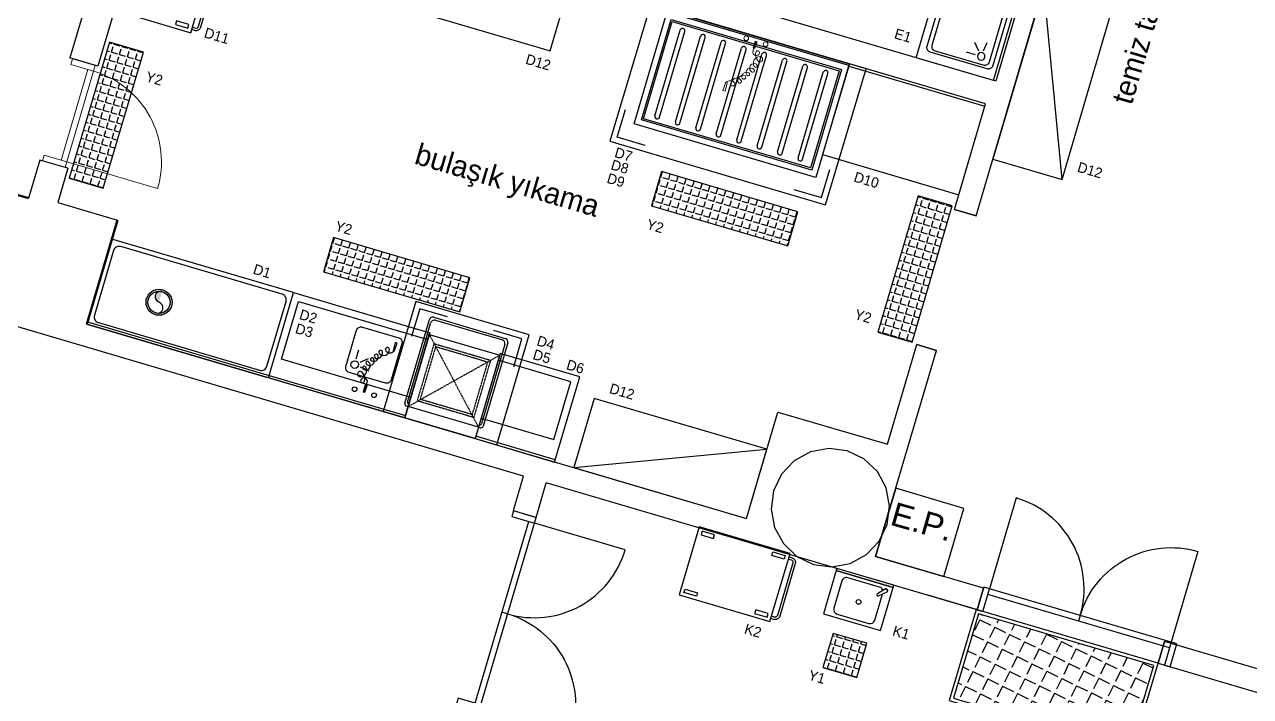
# Model space of a CAD drawing. Header units: millimetres. Extents: x 62878 to 70819, y -67946 to -61850.
# Drawn here: x 66564 to 67600, y -66355 to -65788 of the extents above; entities that cross this region are included whole.
import ezdxf
from ezdxf.enums import TextEntityAlignment as Align

# ---------------------------------------------------------------- set-up
doc = ezdxf.new("R2010")
doc.units = ezdxf.units.MM
doc.linetypes.add('DASHED', pattern=[0.75, 0.5, -0.25])
doc.linetypes.add('NewLinetype1', pattern=[0])
for name, color, linetype in [('-Hotec Kapı', 3, 'Continuous'), ('-Hotec Tefriş', 7, 'Continuous'), ('-Hotec Yazı', 71, 'Continuous'), ('S2000-002 Çizgi', 7, 'Continuous'), ('ÇATI K', 254, 'Continuous')]:
    doc.layers.add(name, color=color, linetype=linetype)
for name, color, linetype, lineweight in [('-Hotec Kolon', 6, 'Continuous', 50), ('BAP', 41, 'Continuous', 30), ('kapı-yeni', 3, 'Continuous', 13)]:
    doc.layers.add(name, color=color, linetype=linetype, lineweight=lineweight)
doc.styles.add('ekp-yazı', font='arial.ttf', dxfattribs={"height": 10})
doc.styles.add('TAKSİM', font='GOTHIC.TTF', dxfattribs={"height": 20})

# ---------------------------------------------------------------- blocks, each defined once
blk = doc.blocks.new('hijyen paspası 160-80')
h = blk.add_hatch()
h.set_pattern_fill('ANGLE', color=251, scale=2, angle=-99.7186)
h.set_pattern_definition([(260.281394, (-115549.103, 9557.366), (13.7695124, -2.3582681), [10.16, -3.81]), (350.281394, (-115549.103, 9557.366), (2.3582681, 13.7695124), [10.16, -3.81])])
h.paths.add_polyline_path([(156.9, -77.4), (156.9, -3.1), (2.6, -3.1), (2.6, -77.4)])
for points in [[(159.9, -80.4), (159.9, -0.1), (-0.4, -0.1), (-0.4, -80.4)], [(156.9, -77.4), (156.9, -3.1), (2.6, -3.1), (2.6, -77.4)]]:
    blk.add_lwpolyline(points, close=True)
blk = doc.blocks.new('el yıkama evyesi 50 40')
at = {"layer": '-Hotec Tefriş'}
for p, q in [((50, 0), (0, 0)), ((0, 0), (0, -38)), ((50, -38), (50, 0)), ((7, -7), (7, -29.9)), ((39, -3), (11, -3)), ((43, -31), (43, -7)), ((0, -38), (50, -38)), ((50, -38), (0, -38)), ((0, -38), (0, -40)), ((0, -40), (50, -40)), ((11, -35), (39, -35)), ((50, -40), (50, -38))]:
    blk.add_line(p, q, dxfattribs=at)
at = {"layer": '-Hotec Tefriş', "flags": 128}
blk.add_lwpolyline([(5.8, -35), (11.1, -29, 1), (9.7, -27.6), (3.7, -32.9, 0.696276), (5.8, -35, -0.696276), (3.7, -32.9)], format="xyb", dxfattribs=at)
at = {"layer": '-Hotec Tefriş'}
blk.add_circle((24.5, -18), 2, dxfattribs=at)
for centre, start, end in [((11, -7), 90, 180), ((39, -7), 0, 90), ((39, -31), 270, 0), ((11, -31), 210.1788, 270)]:
    blk.add_arc(centre, 4, start, end, dxfattribs=at)
blk = doc.blocks.new('*U99')
for p, q in [((165, 0), (5, 0)), ((165, -5), (5, -5)), ((85, 0), (85, -5))]:
    blk.add_line(p, q)
for points in [[(85, 0, 0.414214), (5, 80), (5, 0)], [(85, 0, -0.414214), (165, 80), (165, 0)]]:
    blk.add_lwpolyline(points, format="xyb")
for points in [[(5, 0), (0, 0), (0, -20), (5, -20)], [(170, 0), (165, 0), (165, -20), (170, -20)]]:
    blk.add_lwpolyline(points, close=True)
blk = doc.blocks.new('A$C7ED97EAE')
at = {"layer": 'S2000-002 Çizgi'}
for p, q in [((3.5, 88.5), (65.5, 88.5)), ((3.5, 15), (3.5, 88.5)), ((65.5, 88.5), (65.5, 15)), ((0, 3), (0, 76.5)), ((2, 78.5), (3.5, 78.5)), ((2, 5), (2, 75)), ((3.5, 78.5), (65.5, 78.5)), ((3.5, 76.5), (3.5, 76.5)), ((65.5, 78.5), (67, 78.5)), ((65.5, 76.5), (65.5, 76.5)), ((67, 75), (67, 5)), ((69, 76.5), (69, 3)), ((65.5, 15), (3.5, 15)), ((67, 15), (65.5, 15)), ((66, 0), (3, 0)), ((64, 2), (5, 2))]:
    blk.add_line(p, q, dxfattribs=at)
at = {"layer": 'S2000-002 Çizgi', "linetype": 'DASHED'}
for p, q in [((65.5, 78.5), (3.5, 15)), ((65.5, 15), (3.5, 78.5))]:
    blk.add_line(p, q, dxfattribs=at)
for points in [[(9.5, 21.5), (59.5, 21.5), (59.5, 71.5), (9.5, 71.5)], [(11.5, 23.5), (57.5, 23.5), (57.5, 69.5), (11.5, 69.5)]]:
    blk.add_lwpolyline(points, close=True, dxfattribs=at)
at = {"layer": 'S2000-002 Çizgi'}
for centre, radius, start, end in [((2, 76.5), 2, 90, 180), ((3.5, 75), 1.5, 90, 180), ((65.5, 75), 1.5, 0, 90), ((67, 76.5), 2, 0, 90), ((3, 3), 3, 180, 270), ((5, 5), 3, 180, 270), ((64, 5), 3, 270, 0), ((66, 3), 3, 270, 0)]:
    blk.add_arc(centre, radius, start, end, dxfattribs=at)
blk = doc.blocks.new('A$C7BE05278')
at = {"layer": 'S2000-002 Çizgi'}
h = blk.add_hatch(color=256, dxfattribs=at)
h.paths.add_polyline_path([(4.7, 9.9, -0.025454), (4.8, 10.4, 0.278063), (0.8, 7.5), (1.2, 7.3, -0.265675)])
h.paths.add_polyline_path([(5.4, 10.4, 0.028094), (4.8, 10.4, 0.025454), (4.7, 9.9, -0.030609), (5.2, 9.9, -0.027259)])
h.paths.add_polyline_path([(5.4, 10.4, 0.027259), (5.2, 9.9, -0.171751), (7.9, 9), (7.9, 9), (7.9, 9, -1.347305), (5.2, 7.1, -0.147228), (5.2, 9.9, 0.030609), (4.7, 9.9, 0.138731), (4.7, 7, 1.347306), (8.2, 9.4, 0.162476)])
h.paths.add_polyline_path([(12.5, 12.7), (12.7, 13.1, 0.483116), (4.8, 10.4, -0.028094), (5.4, 10.4, -0.470681)])
for p, q in [((14.4, 47.6), (14.3, 41.7)), ((14.4, 47.6), (14.3, 41.7)), ((14.3, 41.7), (15.9, 41.7)), ((14.3, 41.7), (15.9, 41.7)), ((16, 47.6), (14.4, 47.6)), ((16, 47.6), (14.4, 47.6)), ((15.1, 47.6), (15, 38.9)), ((15.9, 41.7), (16, 47.6)), ((15.9, 41.7), (16, 47.6)), ((0.5, 7.3), (0, 0)), ((0.5, 7.3), (0, 0)), ((0, 0), (1.9, 0)), ((1.5, 7.3), (0.5, 7.3)), ((1.5, 7.3), (0.5, 7.3)), ((1.9, 0), (1.5, 7.3)), ((1.9, 0), (1.5, 7.3))]:
    blk.add_line(p, q, dxfattribs=at)
for centre in [(6.3, 47.8), (23.5, 47.6)]:
    blk.add_circle(centre, 1.99, dxfattribs=at)
for centre, radius, start, end in [((17.8, 38.9), 2.86, 179.43, 359.43), ((19.1, 38.9), 1.6, 359.43, 179.43), ((25.1, 38.8), 7.64, 179.43, 242.0346), ((23.5, 30.9), 5.53, 105.7663, 225.7833), ((22.6, 34), 2.23, 242.0346, 105.7663), ((18.1, 21.1), 3.83, 52.4089, 229.1112), ((20, 25.6), 3.8, 74.9498, 261.6763), ((19.6, 23.1), 1.26, 261.6763, 52.4089), ((20.6, 27.9), 1.41, 225.7833, 74.9498), ((9.4, 8.6), 4.83, 57.0103, 197.5795), ((14.4, 12.6), 4.98, 103.1199, 200.7743), ((11.2, 11.3), 1.54, 200.7743, 57.0103), ((15.6, 16.7), 3.77, 86.0156, 220.6772), ((13.7, 15.7), 1.76, 236.8088, 103.1199), ((16.5, 19.2), 1.37, 229.1112, 116.3243), ((4.8, 5.6), 4.31, 51.245, 156.7533), ((6.4, 7.6), 1.7, 197.5795, 51.245)]:
    blk.add_arc(centre, radius, start, end, dxfattribs=at)
blk.add_solid([(15.9, 41.7), (14.3, 41.7), (16, 47.6), (14.4, 47.6)], dxfattribs=at)
blk = doc.blocks.new('A$C7327736A')
at = {"layer": 'S2000-002 Çizgi'}
for p, q in [((48.3, 44.3), (40.5, 45.4)), ((49.6, 40.5), (43.5, 35.4)), ((53.5, 38.8), (53.5, 30.9))]:
    blk.add_line(p, q, dxfattribs=at)
for points in [[(0, 75), (120, 75), (120, 0), (0, 0)], [(0, 75), (120, 75), (120, 73), (0, 73)], [(0, 57), (114, 57), (114, 6), (0, 6)]]:
    blk.add_lwpolyline(points, close=True, dxfattribs=at)
blk.add_lwpolyline([(56, 11.5), (24, 11.5, -0.414214), (20, 15.5), (20, 47.5, -0.414214), (24, 51.5), (56, 51.5, -0.414214), (60, 47.5), (60, 15.5, -0.414214)], format="xyb", close=True, dxfattribs=at)
blk.add_circle((53.3, 43.8), 3.19, dxfattribs=at)
blk.add_blockref('A$C7BE05278', (24, 16.2), dxfattribs=at)
blk = doc.blocks.new('A$C00FC7F37')
at = {"layer": 'S2000-002 Çizgi'}
for points in [[(0, 73), (70, 73), (70, 75), (0, 75)], [(70, 75), (0, 75), (0, 0), (70, 0)], [(70, 57), (6, 57), (6, 6), (70, 6)]]:
    blk.add_lwpolyline(points, close=True, dxfattribs=at)
blk = doc.blocks.new('ARB. Kazan Taşıma 60-60')
blk.add_lwpolyline([(0, 0), (0, -60), (60, -60), (60, 0)], close=True)
at = {"color": 251}
for points in [[(2.9, -3.4), (6.1, -3.4), (6.1, -14.4), (2.9, -14.4)], [(57.1, -3.4), (53.9, -3.4), (53.9, -14.4), (57.1, -14.4)], [(2.9, -56.6), (6.1, -56.6), (6.1, -45.6), (2.9, -45.6)], [(57.1, -56.6), (53.9, -56.6), (53.9, -45.6), (57.1, -45.6)]]:
    blk.add_lwpolyline(points, close=True, dxfattribs=at)
for points in [[(57, -60.2), (57, -62.6, -0.414214), (53, -66.6), (6.7, -66.6, -0.414214), (2.7, -62.6), (2.7, -60)], [(55, -60.2), (55, -62.6, -0.414214), (53, -64.6), (6.7, -64.6, -0.414214), (4.7, -62.6), (4.7, -60)]]:
    blk.add_lwpolyline(points, format="xyb", dxfattribs=at)
blk = doc.blocks.new('KAZAN YIKAMA 160100')
at = {"lineweight": 0}
h = blk.add_hatch(color=149, dxfattribs=at)
h.paths.add_polyline_path([(68.7, 58.2, -0.025454), (68.9, 58.7, 0.278063), (64.8, 55.8), (65.3, 55.6, -0.265675)])
h.paths.add_polyline_path([(69.4, 58.7, 0.028094), (68.9, 58.7, 0.025454), (68.7, 58.2, -0.030609), (69.2, 58.2, -0.027259)])
h.paths.add_polyline_path([(69.4, 58.7, 0.027259), (69.2, 58.2, -0.171751), (71.9, 57.3), (71.9, 57.3), (71.9, 57.3, -1.347305), (69.3, 55.4, -0.147228), (69.2, 58.2, 0.030609), (68.7, 58.2, 0.138731), (68.8, 55.3, 1.347306), (72.3, 57.7, 0.162476)])
h.paths.add_polyline_path([(76.5, 61), (76.8, 61.4, 0.483116), (68.9, 58.7, -0.028094), (69.4, 58.7, -0.470681)])
for p, q in [((0, 100), (160, 100)), ((0, 0), (0, 100)), ((5, 93.5), (155, 93.5)), ((5, 5), (5, 93.5)), ((155, 93.5), (155, 5)), ((160, 100), (160, 0)), ((6.5, 92), (153.5, 92)), ((6.5, 6.5), (6.5, 92)), ((153.5, 92), (153.5, 6.5)), ((160, 0), (0, 0)), ((155, 5), (5, 5)), ((153.5, 6.5), (6.5, 6.5))]:
    blk.add_line(p, q)
at = {"color": 149, "lineweight": 0}
for p, q in [((78.4, 95.9), (78.4, 90)), ((78.4, 95.9), (78.4, 90)), ((80, 95.9), (78.4, 95.9)), ((80, 95.9), (78.4, 95.9)), ((79.1, 95.9), (79, 87.2)), ((79.9, 90), (80, 95.9)), ((79.9, 90), (80, 95.9)), ((78.4, 90), (79.9, 90)), ((78.4, 90), (79.9, 90)), ((64.5, 55.6), (64, 48.3)), ((64.5, 55.6), (64, 48.3)), ((65.6, 55.6), (64.5, 55.6)), ((65.6, 55.6), (64.5, 55.6)), ((65.9, 48.3), (65.6, 55.6)), ((65.9, 48.3), (65.6, 55.6)), ((64, 48.3), (65.9, 48.3))]:
    blk.add_line(p, q, dxfattribs=at)
at = {"color": 251}
for p, q in [((15, 11.5), (15, 87)), ((19, 11.5), (19, 87)), ((33, 11.5), (33, 87)), ((37, 11.5), (37, 87)), ((51, 11.5), (51, 87)), ((55, 11.5), (55, 87)), ((69, 11.5), (69, 87)), ((73, 11.5), (73, 87)), ((87, 11.5), (87, 87)), ((91, 11.5), (91, 87)), ((105, 11.5), (105, 87)), ((109, 11.5), (109, 87)), ((123, 11.5), (123, 87)), ((127, 11.5), (127, 87)), ((141, 11.5), (141, 87)), ((145, 11.5), (145, 87))]:
    blk.add_line(p, q, dxfattribs=at)
blk.add_lwpolyline([(0, 100), (160, 100), (160, 98.5), (0, 98.5)], close=True)
at = {"color": 149, "lineweight": 0}
for centre in [(70.4, 96.1), (87.5, 95.9)]:
    blk.add_circle(centre, 1.99, dxfattribs=at)
at = {"color": 251}
for centre, start, end in [((17, 87), 0, 180), ((35, 87), 0, 180), ((53, 87), 0, 180), ((71, 87), 0, 180), ((89, 87), 0, 180), ((107, 87), 0, 180), ((125, 87), 0, 180), ((143, 87), 0, 180), ((17, 11.5), 180, 0), ((35, 11.5), 180, 0), ((53, 11.5), 180, 0), ((71, 11.5), 180, 0), ((89, 11.5), 180, 0), ((107, 11.5), 180, 0), ((125, 11.5), 180, 0), ((143, 11.5), 180, 0)]:
    blk.add_arc(centre, 2, start, end, dxfattribs=at)
at = {"color": 149, "lineweight": 0}
for centre, radius, start, end in [((81.9, 87.2), 2.86, 179.43, 359.43), ((83.1, 87.2), 1.6, 359.43, 179.43), ((89.2, 87.1), 7.64, 179.43, 242.0346), ((87.5, 79.2), 5.53, 105.7663, 225.7833), ((86.6, 82.3), 2.23, 242.0346, 105.7663), ((82.1, 69.4), 3.83, 52.4089, 229.1112), ((84, 73.9), 3.8, 74.9498, 261.6763), ((84.7, 76.2), 1.41, 225.7833, 74.9498), ((78.5, 60.9), 4.98, 103.1199, 200.7743), ((79.6, 65), 3.77, 86.0156, 220.6772), ((77.7, 64), 1.76, 236.8088, 103.1199), ((80.5, 67.5), 1.37, 229.1112, 116.3243), ((83.7, 71.4), 1.26, 261.6763, 52.4089), ((68.8, 53.9), 4.31, 51.245, 156.7533), ((73.5, 56.9), 4.83, 57.0103, 197.5795), ((70.5, 55.9), 1.7, 197.5795, 51.245), ((75.3, 59.6), 1.54, 200.7743, 57.0103)]:
    blk.add_arc(centre, radius, start, end, dxfattribs=at)
blk.add_solid([(79.9, 90), (78.4, 90), (80, 95.9), (78.4, 95.9)], dxfattribs=at)
blk = doc.blocks.new('A$C01DC3726')
at = {"layer": 'S2000-002 Çizgi'}
h = blk.add_hatch(color=256, dxfattribs=at)
edge = h.paths.add_edge_path(flags=17)
edge.add_arc((53.3, 35), 9.35, 0, 360)
edge = h.paths.add_edge_path()
edge.add_arc((53.3, 35), 11, 0, 360)
edge = h.paths.add_edge_path(flags=16)
edge.add_arc((53.3, 39.7), 4.68, 90, 270)
at = {"color": 0}
blk.add_lwpolyline([(0, 2), (160, 2), (160, 0), (0, 0)], close=True, dxfattribs=at)
at = {"layer": 'S2000-002 Çizgi'}
blk.add_lwpolyline([(160, 75), (0, 75), (0, 0), (160, 0)], close=True, dxfattribs=at)
blk.add_lwpolyline([(151, 71), (9, 71, 0.414214), (4, 66), (4, 9, 0.414214), (9, 4), (151, 4, 0.414214), (156, 9), (156, 66, 0.414214)], format="xyb", close=True, dxfattribs=at)
for radius in [11, 9.35]:
    blk.add_circle((53.3, 35), radius, dxfattribs=at)
for centre, start, end in [((53.3, 39.7), 90, 270), ((53.3, 30.3), 270, 90)]:
    blk.add_arc(centre, 4.68, start, end, dxfattribs=at)
blk = doc.blocks.new('CTezg.120-80')
for p, q in [((-120, 0), (0, 0)), ((-120, -80), (-120, 0)), ((0, 0), (0, -80)), ((0, -2), (-120, -2)), ((0, -80), (-120, -80))]:
    blk.add_line(p, q)
blk = doc.blocks.new('A$C778A41BF')
at = {"layer": 'S2000-002 Çizgi'}
for points in [[(0, 86.6), (0, 6.6), (60, 6.6), (60, 86.6)], [(2.9, 83.2), (6.1, 83.2), (6.1, 72.2), (2.9, 72.2)], [(57.1, 83.2), (53.9, 83.2), (53.9, 72.2), (57.1, 72.2)], [(2.9, 10), (6.1, 10), (6.1, 21), (2.9, 21)], [(57.1, 10), (53.9, 10), (53.9, 21), (57.1, 21)]]:
    blk.add_lwpolyline(points, close=True, dxfattribs=at)
for points in [[(57, 6.4), (57, 4, -0.414214), (53, 0), (6.7, 0, -0.414214), (2.7, 4), (2.7, 6.6)], [(55, 6.4), (55, 4, -0.414214), (53, 2), (6.7, 2, -0.414214), (4.7, 4), (4.7, 6.6)]]:
    blk.add_lwpolyline(points, format="xyb", dxfattribs=at)
blk = doc.blocks.new('A$C59A6314D')
at = {"layer": 'S2000-002 Çizgi'}
for p, q in [((21.7, 52.8), (29.5, 53.9)), ((16.5, 47.3), (16.5, 39.4)), ((20.4, 49), (26.5, 43.9))]:
    blk.add_line(p, q, dxfattribs=at)
for points in [[(0, 0), (70, 0), (70, 70), (0, 70)], [(0, 68), (70, 68), (70, 70), (0, 70)]]:
    blk.add_lwpolyline(points, close=True, dxfattribs=at)
for points in [[(12, 6), (58, 6, 0.414214), (62, 10), (62, 60, 0.414214), (58, 64), (12, 64, 0.414214), (8, 60), (8, 10, 0.414214)], [(14, 10), (56, 10, 0.414214), (60, 14), (60, 56, 0.414214), (56, 60), (14, 60, 0.414214), (10, 56), (10, 14, 0.414214)]]:
    blk.add_lwpolyline(points, format="xyb", close=True, dxfattribs=at)
blk.add_circle((16.7, 52.3), 3.19, dxfattribs=at)
blk = doc.blocks.new('A$C763C266C')
at = {"layer": 'kapı-yeni'}
for p, q in [((160, 80), (80, 80)), ((160, 75), (80, 75)), ((160, 80), (160, 75))]:
    blk.add_line(p, q, dxfattribs=at)
blk.add_lwpolyline([(160, 80, 0.414214), (80, 160), (80, 80)], format="xyb", dxfattribs=at)
for points in [[(80, 80), (75, 80), (75, 60), (80, 60)], [(165, 80), (160, 80), (160, 60), (165, 60)]]:
    blk.add_lwpolyline(points, close=True, dxfattribs=at)

msp = doc.modelspace()

# ---------------------------------------------------------------- hatches: boundary and pattern name
h = msp.add_hatch()
h.set_pattern_fill('ANGLE', color=256, angle=343.5761)
h.set_pattern_definition([(343.57615, (62780.501, -70645.4935), (1.974945, 6.6999864), [5.08, -1.905]), (73.57615, (62780.501, -70645.4935), (-6.6999864, 1.974945), [5.08, -1.905])])
h.paths.add_polyline_path([(66601.9, -65917.6), (66630.7, -65926.1), (66664.6, -65811), (66635.9, -65802.5)])
h = msp.add_hatch()
h.set_pattern_fill('ANGLE', color=256, angle=433.5761)
h.set_pattern_definition([(73.57615, (71936.7506, -69796.1496), (-6.6999864, 1.974945), [5.08, -1.905]), (163.57615, (71936.7506, -69796.1496), (-1.974945, -6.6999864), [5.08, -1.905])])
h.paths.add_polyline_path([(67208.9, -65974.7), (67217.4, -65945.9), (67102.3, -65912), (67093.8, -65940.8)])
h = msp.add_hatch()
h.set_pattern_fill('ANGLE', color=256, angle=343.5761)
h.set_pattern_definition([(343.57615, (63463.6314, -70775.388), (1.974945, 6.6999864), [5.08, -1.905]), (73.57615, (63463.6314, -70775.388), (-6.6999864, 1.974945), [5.08, -1.905])])
h.paths.add_polyline_path([(67285.1, -66047.5), (67313.9, -66056), (67347.8, -65940.9), (67319, -65932.4)])
h = msp.add_hatch()
h.set_pattern_fill('ANGLE', color=256, angle=433.5761)
h.set_pattern_definition([(73.57615, (71659.784, -69851.932), (-6.6999864, 1.974945), [5.08, -1.905]), (163.57615, (71659.784, -69851.932), (-1.974945, -6.6999864), [5.08, -1.905])])
h.paths.add_polyline_path([(66931.9, -66030.5), (66940.4, -66001.7), (66825.3, -65967.8), (66816.8, -65996.6)])
h = msp.add_hatch()
h.set_pattern_fill('ANGLE', color=0, angle=-16.4239)
h.set_pattern_definition([(343.576145, (17327.741, 2509.585), (1.97494474, 6.69998644), [5.08, -1.905]), (73.576145, (17327.741, 2509.585), (-6.69998644, 1.97494474), [5.08, -1.905])])
h.paths.add_polyline_path([(67275.8, -66310.5), (67247.1, -66302.1), (67238.6, -66330.8), (67267.3, -66339.3)])

# ---------------------------------------------------------------- linework, layer by layer
at = {"layer": '-Hotec Kolon', "linetype": 'Continuous'}
for p, q in [((66567.6, -65934.4), (66548.4, -65928.8)), ((66642.7, -65952.9), (66616.8, -66040.9))]:
    msp.add_line(p, q, dxfattribs=at)
at = {"color": 0}
for p, q in [((67440.6, -65918.6), (67425.1, -65755.6)), ((66626.1, -65822.9), (66602.5, -65816)), ((66600.7, -65909.2), (66577.1, -65902.3)), ((67028.2, -66162.1), (67191.3, -66146.6)), ((66977.1, -66198.4), (66996.3, -66204.1))]:
    msp.add_line(p, q, dxfattribs=at)
for points in [[(66862.4, -65767), (67008.1, -65810), (67025.4, -65751.5), (66879.6, -65708.5)], [(67440.6, -65918.6), (67483.6, -65772.8), (67425.1, -65755.6), (67382.1, -65901.4)], [(67028.2, -66162.1), (67174, -66205.1), (67191.3, -66146.6), (67045.5, -66103.6)], [(67238.6, -66330.8), (67267.3, -66339.3), (67275.8, -66310.5), (67247.1, -66302.1)]]:
    msp.add_lwpolyline(points, close=True, dxfattribs=at)
for points in [[(66664.6, -65811), (66635.9, -65802.5), (66601.9, -65917.6), (66630.7, -65926.1)], [(67102.3, -65912), (67093.8, -65940.8), (67208.9, -65974.7), (67217.4, -65945.9)], [(67347.8, -65940.9), (67319, -65932.4), (67285.1, -66047.5), (67313.9, -66056)], [(66825.3, -65967.8), (66816.8, -65996.6), (66931.9, -66030.5), (66940.4, -66001.7)]]:
    msp.add_lwpolyline(points, close=True)
at = {"layer": 'BAP'}
msp.add_lwpolyline([(67292.8, -66210.1), (67294.9, -66194.6), (67292, -66179.2), (67284.6, -66165.4), (67273.2, -66154.7), (67259.1, -66147.9), (67243.6, -66145.9), (67228.2, -66148.7), (67214.4, -66156.2), (67203.7, -66167.6), (67196.9, -66181.7), (67194.9, -66197.2), (67197.8, -66212.6), (67205.2, -66226.3), (67216.6, -66237.1), (67230.7, -66243.8), (67246.2, -66245.9), (67261.6, -66243), (67275.3, -66235.5), (67286.1, -66224.2)], close=True, dxfattribs=at)
at = {"layer": 'S2000-002 Çizgi'}
for points in [[(67275.2, -65825.3), (67093, -65771.4), (67058.6, -65886.4), (67240.8, -65940.2)], [(66990.5, -66049.9), (66894.6, -66021.6), (66867.2, -66114.7), (66963.1, -66142.9)]]:
    msp.add_lwpolyline(points, close=True, dxfattribs=at)
for points in [[(67088.4, -65890), (67064.8, -65883), (67071.7, -65859.5)], [(67213.9, -65927), (67237.4, -65933.9), (67244.4, -65910.3)], [(66921.6, -66034.8), (66898, -66027.8), (66891, -66051.4)], [(66977.4, -66076.9), (66984.3, -66053.3), (66960.7, -66046.3)]]:
    msp.add_lwpolyline(points, dxfattribs=at)
at = {"layer": 'ÇATI K', "color": 0}
for p, q in [((67368, -65949.3), (67511, -65464)), ((67495.4, -65459.7), (67384.6, -65835.7)), ((66658.8, -65625.1), (66602.5, -65816)), ((66677.4, -65648.9), (66626.1, -65822.9)), ((67376, -65854.8), (66839.4, -65696.7)), ((67384.6, -65835.7), (66944.1, -65705.8)), ((67384.6, -65835.7), (66944.3, -65705.9)), ((67349.7, -65943.9), (67376, -65854.8)), ((66577.1, -65902.3), (66567.6, -65934.4)), ((66600.7, -65909.2), (66592.2, -65938)), ((66592.2, -65938), (66642.7, -65952.9)), ((67368, -65949.3), (67349.7, -65943.9)), ((67349.7, -65943.9), (67368, -65949.3)), ((66985.7, -66169.2), (66518.2, -66031.4)), ((66616.8, -66040.9), (67174, -66205.1)), ((67283.1, -66237.1), (67334.4, -66063)), ((67293, -66142.3), (67317.9, -66058.1)), ((67334.4, -66063), (67317.9, -66058.1)), ((67317.9, -66058.1), (67334.4, -66063)), ((67174, -66205.1), (67200.6, -66115.1)), ((67200.6, -66115.1), (67293, -66142.3)), ((66977.1, -66198.4), (66985.7, -66169.2)), ((66996.3, -66204.1), (67004.9, -66174.9)), ((67368.8, -66282.1), (67004.9, -66174.9)), ((67300.1, -66179.5), (67283.1, -66237.1)), ((67357.6, -66196.5), (67300.1, -66179.5)), ((67340.7, -66254), (67357.6, -66196.5)), ((67374.2, -66263.9), (67283.1, -66237.1)), ((67283.1, -66237.1), (67340.7, -66254)), ((67368.2, -66282), (67326.4, -66269.6)), ((67374.2, -66263.9), (67368.8, -66282.1)), ((67368.8, -66282.1), (67374.2, -66263.9)), ((67374.2, -66263.9), (67368.8, -66282.1)), ((67374.2, -66263.9), (67368.8, -66282.1)), ((67368.8, -66282.1), (67360.2, -66279.6)), ((67527.1, -66309), (67521.7, -66327.2)), ((67521.7, -66327.2), (67527.1, -66309)), ((67527.1, -66309), (67521.7, -66327.2)), ((67625.5, -66338), (67527.1, -66309)), ((67521.7, -66327.2), (67736.6, -66390.6))]:
    msp.add_line(p, q, dxfattribs=at)

# ---------------------------------------------------------------- block references
at = {"layer": '-Hotec Kapı', "linetype": 'NewLinetype1'}
for p, rotation in [((67374.4, -66263), 343.5761452700874), ((66996.3, -66204.1), 253.5761452701073)]:
    msp.add_blockref('*U99', p, dxfattribs=dict(at, rotation=rotation))
at = {"layer": '-Hotec Tefriş'}
for name, p, rotation in [('ARB. Kazan Taşıma 60-60', (66647.1, -65777.7), 73.57614527008748), ('hijyen paspası 160-80', (67368.4, -66281.9, 0), 343.5761452700874)]:
    msp.add_blockref(name, p, dxfattribs=dict(at, rotation=rotation))
at = {"layer": '-Hotec Tefriş', "xscale": -1, "rotation": 343.5761452700875}
msp.add_blockref('CTezg.120-80', (67260.9, -65820.9), dxfattribs=at)
at = {"color": 0, "xscale": -1, "rotation": 253.5761452700875}
msp.add_blockref('A$C763C266C', (66500.5, -65957.9), dxfattribs=at)
at = {"color": 0, "rotation": 343.5761452700874}
msp.add_blockref('A$C01DC3726', (66616.8, -66040.9), dxfattribs=at)
at = {"rotation": 163.5761452700875}
for name, p in [('A$C7327736A', (66906.6, -66048.1)), ('A$C00FC7F37', (67033.2, -66085.4))]:
    msp.add_blockref(name, p, dxfattribs=at)
at = {"lineweight": 0, "rotation": 163.5761452700929}
msp.add_blockref('el yıkama evyesi 50 40', (67287.1, -66299.7), dxfattribs=at)
at = {"layer": 'S2000-002 Çizgi', "xscale": -1, "rotation": 253.5761452700875}
msp.add_blockref('A$C59A6314D', (67317.4, -65815.9), dxfattribs=at)
at = {"layer": 'S2000-002 Çizgi'}
for name, p, rotation in [('A$C7ED97EAE', (66973.2, -66053.7), 163.5761452700875), ('A$C778A41BF', (67200.2, -66294), 73.57614527008748)]:
    msp.add_blockref(name, p, dxfattribs=dict(at, rotation=rotation))
at = {"layer": 'ÇATI K', "color": 0, "rotation": 343.6083032871308}
msp.add_blockref('KAZAN YIKAMA 160100', (67079.1, -65871.7), dxfattribs=at)

# ---------------------------------------------------------------- texts
at = {"layer": '-Hotec Yazı', "style": 'ekp-yazı'}
msp.add_text('E.P.', height=20, rotation=343.9925, dxfattribs=at).set_placement((67294.4, -66210.1))
at = {"style": 'TAKSİM'}
for s, rotation, p in [('temiz takım ', 73.5761, (67499.4, -65856.4)), ('bulaşık yıkama', 343.5761, (66892.6, -65905))]:
    msp.add_text(s, height=18, rotation=rotation, dxfattribs=at).set_placement(p)
for s, p in [('D11', (66725.4, -65801.4)), ('E1', (67305, -65801.2)), ('D12', (66996.9, -65823.7)), ('Y2', (66672.6, -65837.5)), ('D7', (67069, -65901.6)), ('D8', (67065.9, -65912)), ('D12', (67463, -65914.9)), ('D9', (67062.5, -65923.4)), ('D10', (67274.2, -65923.2)), ('Y2', (67095.7, -65962.2)), ('Y2', (66832.6, -65963.7)), ('D1', (66763.7, -66000.2)), ('D2', (66802.7, -66038.5)), ('Y2', (67271.3, -66038.3)), ('D3', (66799.3, -66050.3)), ('D4', (67003.3, -66060.7)), ('D5', (67000, -66072.3)), ('D6', (67028.3, -66080.9)), ('D12', (67067.7, -66101.9)), ('K2', (67178.3, -66304)), ('K1', (67303.5, -66305.6)), ('Y1', (67232.3, -66343))]:
    msp.add_text(s, height=8.64, rotation=343.5761, dxfattribs=at).set_placement(p, align=Align.CENTER)

doc.saveas('drawing.dxf')
